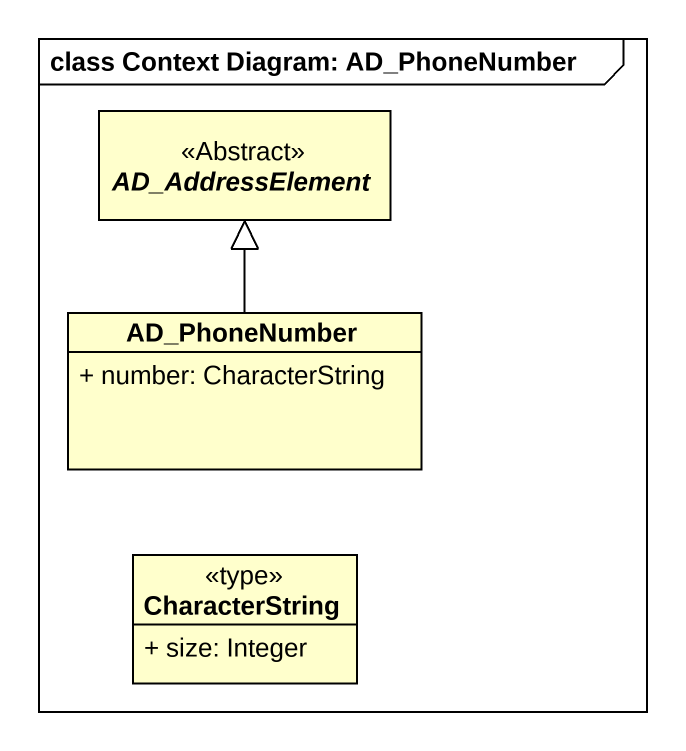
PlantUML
@startuml
mainframe class Context Diagram: AD_PhoneNumber
hide circle
hide empty members
skinparam classAttributeIconSize 0
abstract class AD_AddressElement <<Abstract>>
class AD_PhoneNumber {
  + number: CharacterString
}
class CharacterString <<type>> {
  + size: Integer
}
AD_PhoneNumber -up-|> AD_AddressElement
@enduml
